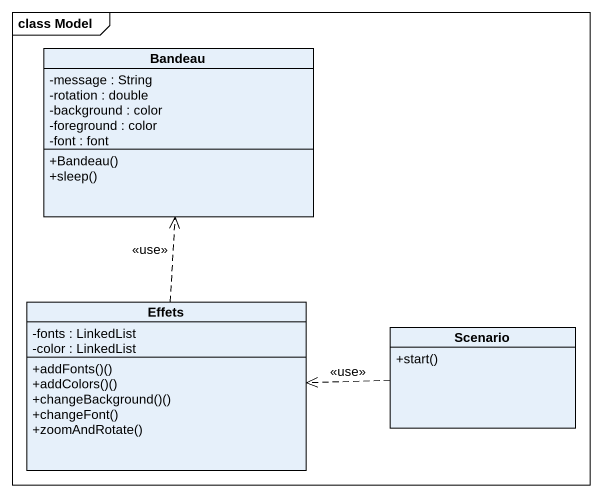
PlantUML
@startuml
mainframe class Model
hide circle
hide empty members
skinparam classAttributeIconSize 0
class Bandeau {
  -message : String
  -rotation : double
  -background : color
  -foreground : color
  -font : font
  +Bandeau()
  +sleep()
}
class Effets {
  -fonts : LinkedList
  -color : LinkedList
  +addFonts()()
  +addColors()()
  +changeBackground()()
  +changeFont()
  +zoomAndRotate()
}
class Scenario {
  +start()
}
Effets .up.> Bandeau : <<use>>
Scenario .left.> Effets : <<use>>
@enduml
